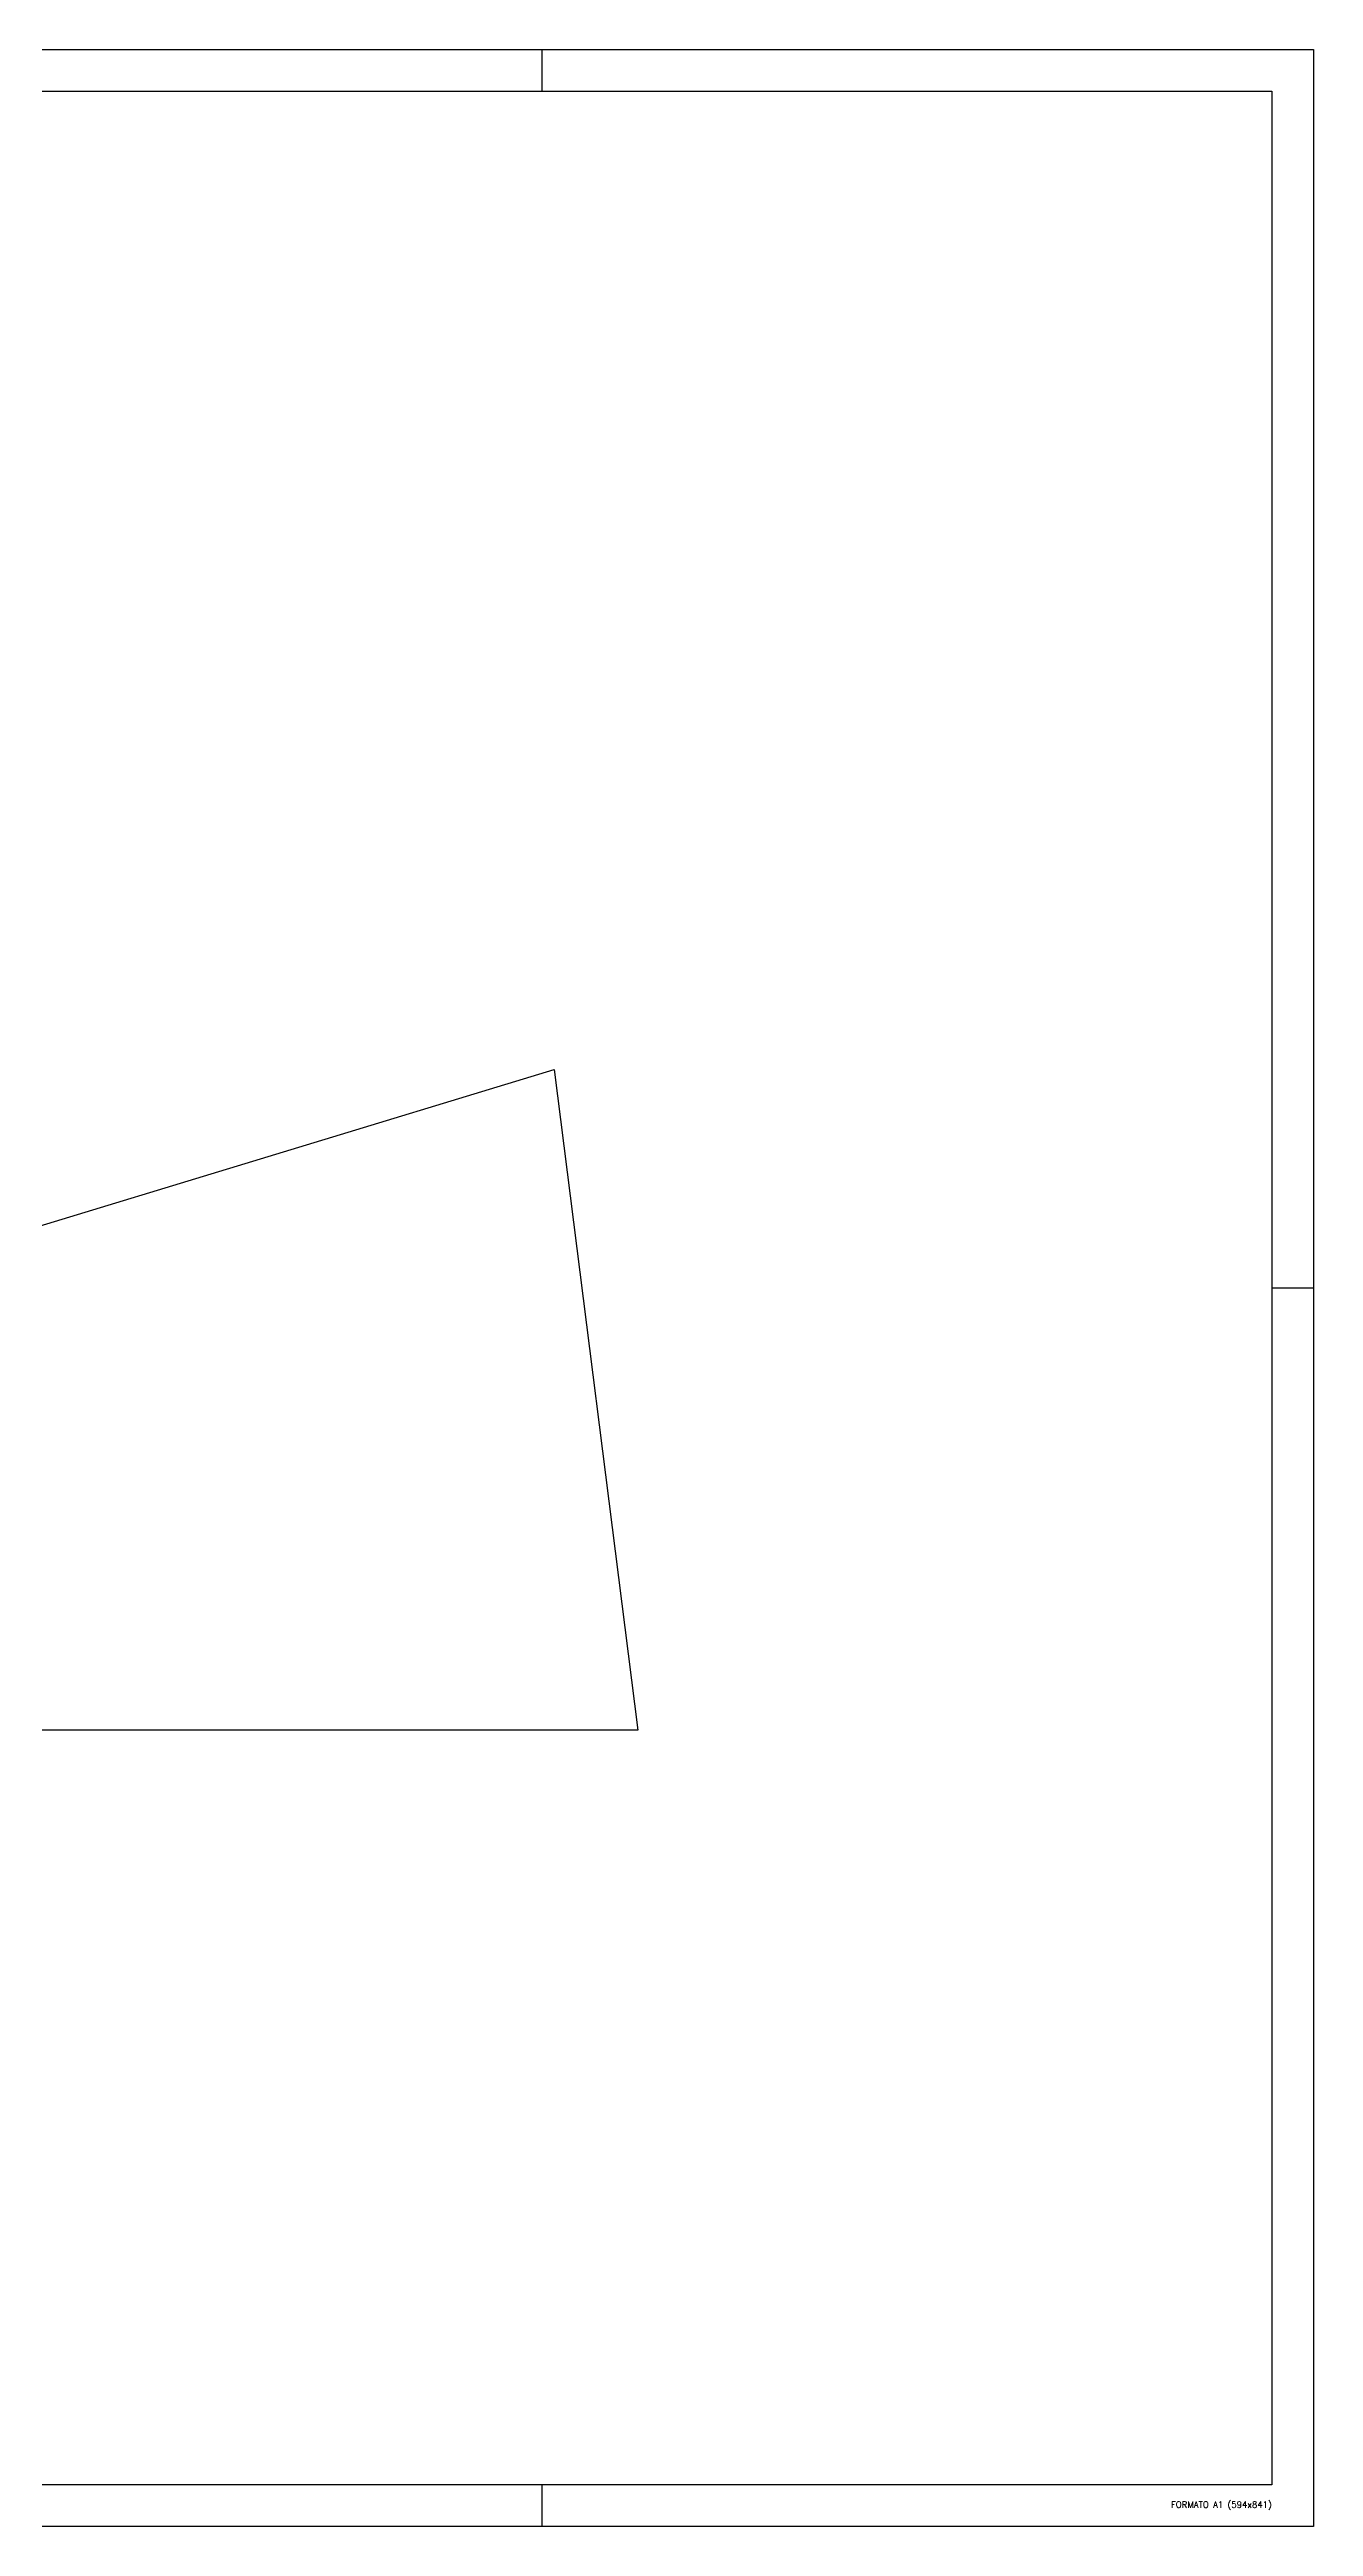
# Model space of a CAD drawing. Header units: metres. Extents: x -1 to 347, y 1 to 93.
# Drawn here: x 183.4 to 213.7, y 1.9 to 61.3 of the extents above; entities that cross this region are included whole.
import ezdxf

# ---------------------------------------------------------------- set-up
doc = ezdxf.new("R2010")
doc.units = ezdxf.units.M
for name, color, linetype in [('LANG-AF-DET. TUBOS', 170, 'Continuous'), ('LANG-GR-PRANCHA 1', 8, 'Continuous'), ('LANG-GR-PRANCHA 2', 3, 'Continuous')]:
    doc.layers.add(name, color=color, linetype=linetype)
doc.styles.add('ROMANS', font='simplex.shx')

# ---------------------------------------------------------------- blocks, each defined once
blk = doc.blocks.new('PRANCHA A1')
at = {"layer": 'LANG-GR-PRANCHA 1'}
for p, q in [((65.6, 58.4), (65.6, 59.4)), ((83.1, 29.7), (84.1, 29.7)), ((65.6, 0), (65.6, 1))]:
    blk.add_line(p, q, dxfattribs=at)
blk.add_lwpolyline([(0, 59.4), (84.1, 59.4), (84.1, 0), (0, 0)], close=True, dxfattribs=at)
at = {"layer": 'LANG-GR-PRANCHA 2'}
blk.add_lwpolyline([(2.5, 58.4), (83.1, 58.4), (83.1, 1), (2.5, 1)], close=True, dxfattribs=at)
at = {"layer": 'LANG-GR-PRANCHA 1', "insert": (83.1, 0.5), "char_height": 0.15, "width": 3.96, "attachment_point": 6, "line_spacing_factor": 0.798, "style": 'ROMANS'}
blk.add_mtext('FORMATO A1 (594x841)', dxfattribs=at)

msp = doc.modelspace()

# ---------------------------------------------------------------- linework, layer by layer
at = {"layer": 'LANG-AF-DET. TUBOS'}
for p, q in [((172.17, 29.754), (195.503, 36.859)), ((195.503, 36.859), (197.509, 21.01)), ((197.509, 21.01), (182.379, 21.01))]:
    msp.add_line(p, q, dxfattribs=at)

# ---------------------------------------------------------------- block references
at = {"layer": 'LANG-GR-PRANCHA 1'}
msp.add_blockref('PRANCHA A1', (129.612, 1.918), dxfattribs=at)

doc.saveas('drawing.dxf')
